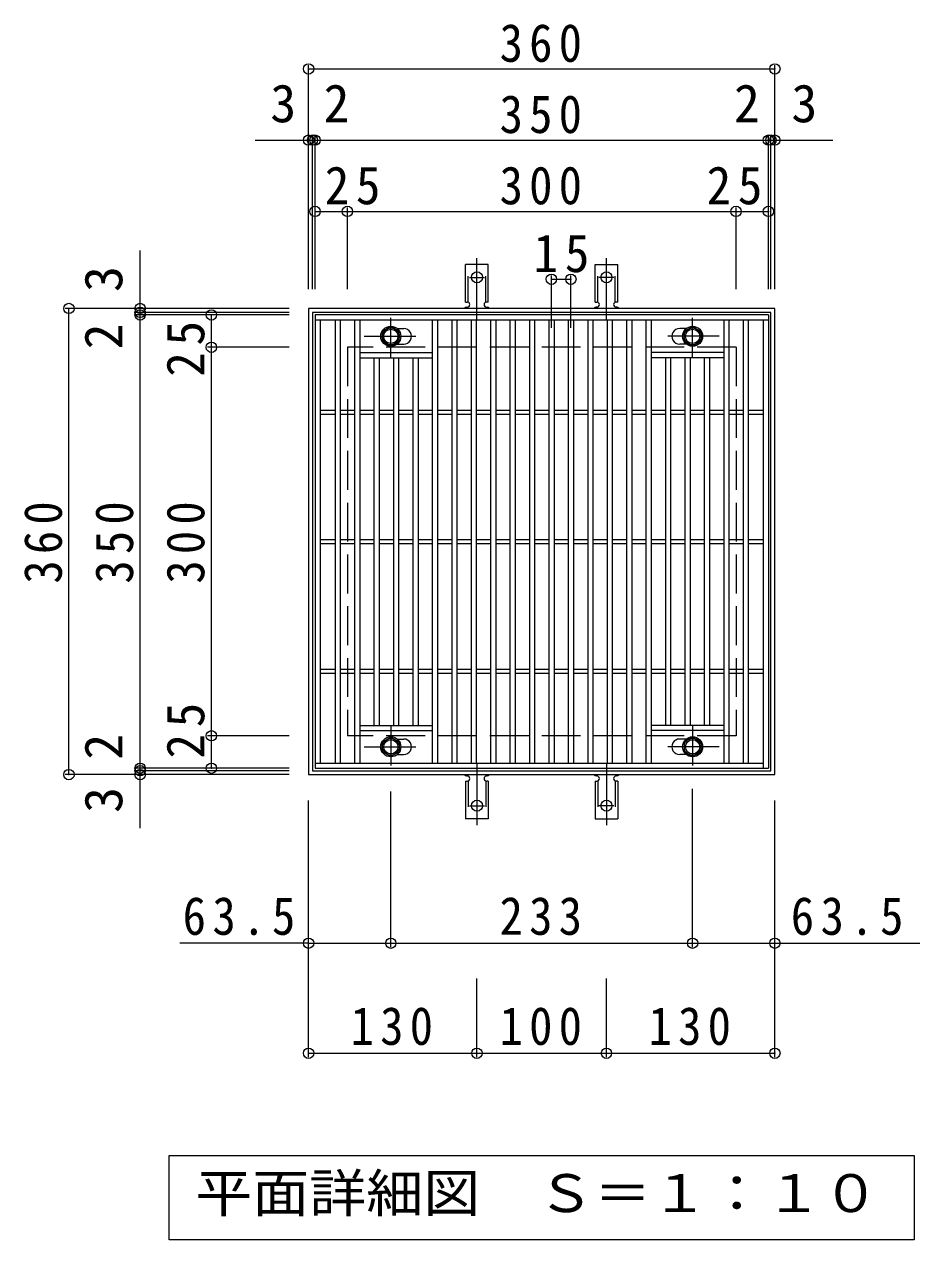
# Model space of a CAD drawing. Units: millimetres at full size, sheet at 1:10; some dimension numbers follow another scale. Extents: x -1436 to 1795, y -1374 to 1311.
# Drawn here: x -396 to 295, y 373 to 1311 of the extents above; entities that cross this region are included whole.
import ezdxf
from ezdxf.enums import TextEntityAlignment as Align

# ---------------------------------------------------------------- set-up
doc = ezdxf.new("R2010")
doc.units = ezdxf.units.MM
doc.header["$LTSCALE"] = 10
doc.header["$PDMODE"] = 32
doc.header["$PDSIZE"] = 8
for name, pattern in [('CHAIN1', [8, 5, -1, 1, -1]), ('CHAIN2', [12, 9, -1, 1, -1]), ('DASHED2', [3, 2, -1]), ('DASHED3', [4, 3, -1])]:
    doc.linetypes.add(name, pattern=pattern)
for name, color, linetype, lineweight in [('C-1', 2, 'DASHED3', 9), ('C-2', 3, 'Continuous', 9), ('C-4', 7, 'Continuous', 9), ('C-5', 7, 'Continuous', 9), ('C-8', 4, 'Continuous', 9), ('C-A', 3, 'Continuous', 9)]:
    doc.layers.add(name, color=color, linetype=linetype, lineweight=lineweight)
doc.styles.add('ＭＳ ゴシック', font='')
doc.styles.get('ＭＳ ゴシック').set_extended_font_data('MS Gothic')

msp = doc.modelspace()

# ---------------------------------------------------------------- linework, layer by layer
at = {"layer": 'C-1'}
for p, q in [((-146.46, 1061.77), (-146.46, 761.77)), ((153.54, 1061.77), (-146.46, 1061.77)), ((153.54, 1061.77), (153.54, 761.77)), ((153.54, 761.77), (-146.46, 761.77))]:
    msp.add_line(p, q, dxfattribs=at)
at = {"layer": 'C-1', "linetype": 'Continuous'}
for points in [[(-176.46, 1091.77), (-176.46, 731.77), (183.54, 731.77), (183.54, 1091.77)], [(-173.46, 1088.77), (-173.46, 734.77), (180.54, 734.77), (180.54, 1088.77)]]:
    msp.add_lwpolyline(points, close=True, dxfattribs=at)
at = {"layer": 'C-2'}
for p, q in [((-171.46, 1086.77), (-171.46, 736.77)), ((178.54, 1086.77), (-171.46, 1086.77)), ((178.54, 1082.77), (-171.46, 1082.77)), ((-167.46, 1082.77), (-167.46, 740.77)), ((-155.97, 1082.77), (-155.97, 740.77)), ((-151.96, 1082.77), (-151.96, 740.77)), ((-140.96, 1082.77), (-140.96, 740.77)), ((-136.96, 1082.77), (-136.96, 740.77)), ((-80.96, 1082.77), (-80.96, 740.77)), ((-76.96, 1082.77), (-76.96, 740.77)), ((-65.96, 1082.77), (-65.96, 740.77)), ((-61.96, 1082.77), (-61.96, 740.77)), ((-50.96, 1082.77), (-50.96, 740.77)), ((-46.96, 1082.77), (-46.96, 740.77)), ((-35.96, 1082.77), (-35.96, 740.77)), ((-31.96, 1082.77), (-31.96, 740.77)), ((-20.96, 1082.77), (-20.96, 740.77)), ((-16.96, 1082.77), (-16.96, 740.77)), ((-5.96, 1082.77), (-5.96, 740.77)), ((-1.96, 1082.77), (-1.96, 740.77)), ((9.04, 1082.77), (9.04, 740.77)), ((13.04, 1082.77), (13.04, 740.77)), ((24.04, 1082.77), (24.04, 740.77)), ((28.04, 1082.77), (28.04, 740.77)), ((39.04, 1082.77), (39.04, 740.77)), ((43.04, 1082.77), (43.04, 740.77)), ((54.04, 1082.77), (54.04, 740.77)), ((58.04, 1082.77), (58.04, 740.77)), ((69.04, 1082.77), (69.04, 740.77)), ((73.04, 1082.77), (73.04, 740.77)), ((84.04, 1082.77), (84.04, 740.77)), ((88.04, 1082.77), (88.04, 740.77)), ((144.04, 1082.77), (144.04, 740.77)), ((148.04, 1082.77), (148.04, 740.77)), ((159.04, 1082.77), (159.04, 740.77)), ((163.04, 1082.77), (163.04, 740.77)), ((174.54, 1082.77), (174.54, 736.77)), ((178.54, 1086.77), (178.54, 736.77)), ((-108.06, 1076.27), (-102.96, 1076.27)), ((115.13, 1076.27), (110.04, 1076.27)), ((-108.06, 1064.27), (-102.96, 1064.27)), ((115.13, 1064.27), (110.04, 1064.27)), ((-136.96, 1057.77), (-80.96, 1057.77)), ((-136.96, 1053.77), (-80.96, 1053.77)), ((-125.96, 1053.77), (-125.96, 769.77)), ((-121.96, 1053.77), (-121.96, 769.77)), ((-110.96, 1053.77), (-110.96, 769.77)), ((-106.96, 1053.77), (-106.96, 769.77)), ((-95.96, 1053.77), (-95.96, 769.77)), ((-91.96, 1053.77), (-91.96, 769.77)), ((144.04, 1057.77), (88.04, 1057.77)), ((144.04, 1053.77), (88.04, 1053.77)), ((99.04, 1053.77), (99.04, 769.77)), ((103.04, 1053.77), (103.04, 769.77)), ((114.04, 1053.77), (114.04, 769.77)), ((118.04, 1053.77), (118.04, 769.77)), ((129.04, 1053.77), (129.04, 769.77)), ((133.04, 1053.77), (133.04, 769.77)), ((-167.46, 1013.27), (-155.97, 1013.27)), ((-167.46, 1010.27), (-155.97, 1010.27)), ((-151.96, 1013.27), (-140.96, 1013.27)), ((-151.96, 1010.27), (-140.96, 1010.27)), ((-136.96, 1013.27), (-125.96, 1013.27)), ((-136.96, 1010.27), (-125.96, 1010.27)), ((-121.96, 1013.27), (-110.96, 1013.27)), ((-121.96, 1010.27), (-110.96, 1010.27)), ((-106.96, 1013.27), (-95.96, 1013.27)), ((-106.96, 1010.27), (-95.96, 1010.27)), ((-91.96, 1013.27), (-80.96, 1013.27)), ((-91.96, 1010.27), (-80.96, 1010.27)), ((-76.96, 1013.27), (-65.96, 1013.27)), ((-76.96, 1010.27), (-65.96, 1010.27)), ((-61.96, 1013.27), (-50.96, 1013.27)), ((-61.96, 1010.27), (-50.96, 1010.27)), ((-46.96, 1013.27), (-35.96, 1013.27)), ((-46.96, 1010.27), (-35.96, 1010.27)), ((-31.96, 1013.27), (-20.96, 1013.27)), ((-31.96, 1010.27), (-20.96, 1010.27)), ((-16.96, 1013.27), (-5.96, 1013.27)), ((-16.96, 1010.27), (-5.96, 1010.27)), ((-1.96, 1013.27), (9.04, 1013.27)), ((-1.96, 1010.27), (9.04, 1010.27)), ((13.04, 1013.27), (24.04, 1013.27)), ((13.04, 1010.27), (24.04, 1010.27)), ((28.04, 1013.27), (39.04, 1013.27)), ((28.04, 1010.27), (39.04, 1010.27)), ((43.04, 1013.27), (54.04, 1013.27)), ((43.04, 1010.27), (54.04, 1010.27)), ((58.04, 1013.27), (69.04, 1013.27)), ((58.04, 1010.27), (69.04, 1010.27)), ((73.04, 1013.27), (84.04, 1013.27)), ((73.04, 1010.27), (84.04, 1010.27)), ((88.04, 1013.27), (99.04, 1013.27)), ((88.04, 1010.27), (99.04, 1010.27)), ((103.04, 1013.27), (114.04, 1013.27)), ((103.04, 1010.27), (114.04, 1010.27)), ((118.04, 1013.27), (129.04, 1013.27)), ((118.04, 1010.27), (129.04, 1010.27)), ((133.04, 1013.27), (144.04, 1013.27)), ((133.04, 1010.27), (144.04, 1010.27)), ((148.04, 1013.27), (159.04, 1013.27)), ((148.04, 1010.27), (159.04, 1010.27)), ((163.04, 1013.27), (174.54, 1013.27)), ((163.04, 1010.27), (174.54, 1010.27)), ((-167.46, 913.27), (-155.97, 913.27)), ((-151.96, 913.27), (-140.96, 913.27)), ((-136.96, 913.27), (-125.96, 913.27)), ((-121.96, 913.27), (-110.96, 913.27)), ((-106.96, 913.27), (-95.96, 913.27)), ((-91.96, 913.27), (-80.96, 913.27)), ((-76.96, 913.27), (-65.96, 913.27)), ((-61.96, 913.27), (-50.96, 913.27)), ((-46.96, 913.27), (-35.96, 913.27)), ((-31.96, 913.27), (-20.96, 913.27)), ((-16.96, 913.27), (-5.96, 913.27)), ((-1.96, 913.27), (9.04, 913.27)), ((13.04, 913.27), (24.04, 913.27)), ((28.04, 913.27), (39.04, 913.27)), ((43.04, 913.27), (54.04, 913.27)), ((58.04, 913.27), (69.04, 913.27)), ((73.04, 913.27), (84.04, 913.27)), ((88.04, 913.27), (99.04, 913.27)), ((103.04, 913.27), (114.04, 913.27)), ((118.04, 913.27), (129.04, 913.27)), ((133.04, 913.27), (144.04, 913.27)), ((148.04, 913.27), (159.04, 913.27)), ((163.04, 913.27), (174.54, 913.27)), ((-167.46, 910.27), (-155.97, 910.27)), ((-151.96, 910.27), (-140.96, 910.27)), ((-136.96, 910.27), (-125.96, 910.27)), ((-121.96, 910.27), (-110.96, 910.27)), ((-106.96, 910.27), (-95.96, 910.27)), ((-91.96, 910.27), (-80.96, 910.27)), ((-76.96, 910.27), (-65.96, 910.27)), ((-61.96, 910.27), (-50.96, 910.27)), ((-46.96, 910.27), (-35.96, 910.27)), ((-31.96, 910.27), (-20.96, 910.27)), ((-16.96, 910.27), (-5.96, 910.27)), ((-1.96, 910.27), (9.04, 910.27)), ((13.04, 910.27), (24.04, 910.27)), ((28.04, 910.27), (39.04, 910.27)), ((43.04, 910.27), (54.04, 910.27)), ((58.04, 910.27), (69.04, 910.27)), ((73.04, 910.27), (84.04, 910.27)), ((88.04, 910.27), (99.04, 910.27)), ((103.04, 910.27), (114.04, 910.27)), ((118.04, 910.27), (129.04, 910.27)), ((133.04, 910.27), (144.04, 910.27)), ((148.04, 910.27), (159.04, 910.27)), ((163.04, 910.27), (174.54, 910.27)), ((-167.46, 813.27), (-155.97, 813.27)), ((-167.46, 810.27), (-155.97, 810.27)), ((-151.96, 813.27), (-140.96, 813.27)), ((-151.96, 810.27), (-140.96, 810.27)), ((-136.96, 813.27), (-125.96, 813.27)), ((-136.96, 810.27), (-125.96, 810.27)), ((-121.96, 813.27), (-110.96, 813.27)), ((-121.96, 810.27), (-110.96, 810.27)), ((-106.96, 813.27), (-95.96, 813.27)), ((-106.96, 810.27), (-95.96, 810.27)), ((-91.96, 813.27), (-80.96, 813.27)), ((-91.96, 810.27), (-80.96, 810.27)), ((-76.96, 813.27), (-65.96, 813.27)), ((-76.96, 810.27), (-65.96, 810.27)), ((-61.96, 813.27), (-50.96, 813.27)), ((-61.96, 810.27), (-50.96, 810.27)), ((-46.96, 813.27), (-35.96, 813.27)), ((-46.96, 810.27), (-35.96, 810.27)), ((-31.96, 813.27), (-20.96, 813.27)), ((-31.96, 810.27), (-20.96, 810.27)), ((-16.96, 813.27), (-5.96, 813.27)), ((-16.96, 810.27), (-5.96, 810.27)), ((-1.96, 813.27), (9.04, 813.27)), ((-1.96, 810.27), (9.04, 810.27)), ((13.04, 813.27), (24.04, 813.27)), ((13.04, 810.27), (24.04, 810.27)), ((28.04, 813.27), (39.04, 813.27)), ((28.04, 810.27), (39.04, 810.27)), ((43.04, 813.27), (54.04, 813.27)), ((43.04, 810.27), (54.04, 810.27)), ((58.04, 813.27), (69.04, 813.27)), ((58.04, 810.27), (69.04, 810.27)), ((73.04, 813.27), (84.04, 813.27)), ((73.04, 810.27), (84.04, 810.27)), ((88.04, 813.27), (99.04, 813.27)), ((88.04, 810.27), (99.04, 810.27)), ((103.04, 813.27), (114.04, 813.27)), ((103.04, 810.27), (114.04, 810.27)), ((118.04, 813.27), (129.04, 813.27)), ((118.04, 810.27), (129.04, 810.27)), ((133.04, 813.27), (144.04, 813.27)), ((133.04, 810.27), (144.04, 810.27)), ((148.04, 813.27), (159.04, 813.27)), ((148.04, 810.27), (159.04, 810.27)), ((163.04, 813.27), (174.54, 813.27)), ((163.04, 810.27), (174.54, 810.27)), ((-136.96, 769.77), (-80.96, 769.77)), ((144.04, 769.77), (88.04, 769.77)), ((-136.96, 765.77), (-80.96, 765.77)), ((144.04, 765.77), (88.04, 765.77)), ((-108.06, 759.27), (-102.96, 759.27)), ((115.13, 759.27), (110.04, 759.27)), ((-108.06, 747.27), (-102.96, 747.27)), ((115.13, 747.27), (110.04, 747.27)), ((-171.46, 740.77), (174.54, 740.77)), ((-171.46, 736.77), (178.54, 736.77))]:
    msp.add_line(p, q, dxfattribs=at)
at = {"layer": 'C-2', "color": 7}
for p, q in [((-112.96, 598.6), (-112.96, 718.88)), ((120.04, 598.6), (120.04, 720.77)), ((-176.46, 513.62), (-176.46, 711.77)), ((183.54, 513.62), (183.54, 711.77)), ((-176.46, 601.6), (-275.86, 601.6)), ((-176.46, 601.6), (-112.96, 601.6)), ((-112.96, 601.6), (120.04, 601.6)), ((120.04, 601.6), (183.54, 601.6)), ((183.54, 601.6), (295.34, 601.6)), ((-46.46, 513.62), (-46.46, 574.45)), ((53.54, 513.62), (53.54, 574.45)), ((-176.46, 516.62), (-46.46, 516.62)), ((-46.46, 516.62), (53.54, 516.62)), ((53.54, 516.62), (183.54, 516.62))]:
    msp.add_line(p, q, dxfattribs=at)
at = {"layer": 'C-2'}
for centre, start, end in [((-114.96, 1070.27), 146.68709, 213.31291), ((-102.96, 1070.27), 269.99995, 90), ((110.04, 1070.27), 90, 270.00005), ((122.04, 1070.27), 326.71734, 33.28266), ((-114.96, 753.27), 146.68709, 213.31291), ((-102.96, 753.27), 270, 90.00005), ((110.04, 753.27), 89.99995, 270), ((122.04, 753.27), 326.71734, 33.28266)]:
    msp.add_arc(centre, 6, start, end, dxfattribs=at)
at = {"layer": 'C-2', "color": 7}
for p in [(-176.46, 601.6), (-112.96, 601.6), (120.04, 601.6), (183.54, 601.6), (-176.46, 516.62), (-46.46, 516.62), (53.54, 516.62), (183.54, 516.62)]:
    msp.add_point(p, dxfattribs=at)
at = {"layer": 'C-4'}
for p, q in [((-176.46, 1106.77), (-176.46, 1279.77)), ((-176.46, 1276.77), (183.54, 1276.77)), ((183.54, 1106.77), (183.54, 1279.77)), ((-217.78, 1221.77), (228.29, 1221.77)), ((-173.46, 1106.77), (-173.46, 1224.77)), ((-171.46, 1106.77), (-171.46, 1224.77)), ((178.54, 1106.77), (178.54, 1224.77)), ((180.54, 1106.77), (180.54, 1224.77)), ((-171.46, 1166.77), (178.53, 1166.77)), ((-146.46, 1106.77), (-146.46, 1169.77)), ((153.54, 1106.77), (153.54, 1169.77)), ((-306.46, 690.45), (-306.46, 1136.52)), ((11.04, 1076.77), (11.04, 1117.35)), ((26.04, 1076.77), (26.04, 1117.35)), ((11.04, 1114.35), (26.04, 1114.35)), ((-191.46, 1091.77), (-364.46, 1091.77)), ((-361.46, 731.77), (-361.46, 1091.77)), ((-191.46, 1088.77), (-309.46, 1088.77)), ((-191.46, 1086.77), (-309.46, 1086.77)), ((-251.46, 736.77), (-251.46, 1086.77)), ((-191.46, 1061.77), (-254.46, 1061.77)), ((-191.46, 761.77), (-254.46, 761.77)), ((-191.46, 736.77), (-309.46, 736.77)), ((-191.46, 734.77), (-309.46, 734.77)), ((-191.46, 731.77), (-364.46, 731.77))]:
    msp.add_line(p, q, dxfattribs=at)
for p in [(-176.46, 1276.77), (183.54, 1276.77), (-176.46, 1221.77), (-173.46, 1221.77), (-171.46, 1221.77), (178.54, 1221.77), (180.54, 1221.77), (183.54, 1221.77), (-171.46, 1166.77), (-146.46, 1166.77), (153.54, 1166.77), (178.53, 1166.77), (11.04, 1114.35), (26.04, 1114.35), (-361.46, 1091.77), (-306.46, 1091.77), (-306.46, 1088.77), (-306.46, 1086.77), (-251.46, 1086.77), (-251.46, 1061.77), (-251.46, 761.77), (-361.46, 731.77), (-306.46, 736.77), (-306.46, 734.77), (-306.46, 731.77), (-251.46, 736.77)]:
    msp.add_point(p, dxfattribs=at)
at = {"layer": 'C-5'}
msp.add_lwpolyline([(-283.96, 372.65), (-283.96, 437.65), (291.04, 437.65), (291.04, 372.65)], close=True, dxfattribs=at)
at = {"layer": 'C-8', "linetype": 'CHAIN1'}
for p, q in [((-112.96, 1054.29), (-112.96, 1084.65)), ((120.04, 1054.29), (120.04, 1084.65)), ((-133.43, 1070.27), (-93.74, 1070.27)), ((140.51, 1070.27), (100.81, 1070.27)), ((-112.96, 769.24), (-112.96, 738.88)), ((120.04, 769.24), (120.04, 738.88)), ((-133.43, 753.27), (-93.74, 753.27)), ((140.51, 753.27), (100.81, 753.27))]:
    msp.add_line(p, q, dxfattribs=at)
at = {"layer": 'C-8'}
for points in [[(-106.47, 1066.51), (-106.47, 1074.02), (-112.96, 1077.77), (-119.47, 1074.02), (-119.47, 1066.51), (-112.96, 1062.76)], [(113.54, 1066.51), (113.54, 1074.02), (120.04, 1077.77), (126.54, 1074.02), (126.54, 1066.51), (120.04, 1062.76)], [(-106.47, 757.02), (-106.47, 749.51), (-112.96, 745.76), (-119.47, 749.51), (-119.47, 757.02), (-112.96, 760.77)], [(113.54, 757.02), (113.54, 749.51), (120.04, 745.76), (126.54, 749.51), (126.54, 757.02), (120.04, 760.77)]]:
    msp.add_lwpolyline(points, close=True, dxfattribs=at)
for centre, radius in [((-112.96, 1070.27), 7.75), ((-112.96, 1070.27), 6.5), ((-112.96, 1070.27), 5.5), ((120.04, 1070.27), 7.75), ((120.04, 1070.27), 6.5), ((120.04, 1070.27), 5.5), ((-112.96, 753.27), 7.75), ((120.04, 753.27), 7.75), ((-112.96, 753.27), 6.5), ((-112.96, 753.27), 5.5), ((120.04, 753.27), 6.5), ((120.04, 753.27), 5.5)]:
    msp.add_circle(centre, radius, dxfattribs=at)
at = {"layer": 'C-A', "color": 7, "linetype": 'CHAIN2'}
for p, q in [((-46.46, 1083.3), (-46.46, 1130.7)), ((53.54, 1083.3), (53.54, 1130.7)), ((-52.24, 1115.77), (-40.69, 1115.77)), ((59.31, 1115.77), (47.76, 1115.77)), ((-46.46, 740.23), (-46.46, 692.83)), ((53.54, 740.23), (53.54, 692.83)), ((-52.24, 707.77), (-40.69, 707.77)), ((59.31, 707.77), (47.76, 707.77))]:
    msp.add_line(p, q, dxfattribs=at)
at = {"layer": 'C-A'}
for p, q in [((-55.21, 1096.77), (-55.21, 1125.77)), ((-37.71, 1125.77), (-55.21, 1125.77)), ((-37.71, 1096.77), (-37.71, 1125.77)), ((44.79, 1096.77), (44.79, 1125.77)), ((44.79, 1125.77), (62.29, 1125.77)), ((62.29, 1096.77), (62.29, 1125.77)), ((-55.21, 1096.77), (-53.96, 1096.77)), ((-54.46, 1092.77), (-53.96, 1092.77)), ((-38.97, 1092.77), (-38.46, 1092.77)), ((-37.71, 1096.77), (-38.96, 1096.77)), ((44.79, 1096.77), (46.04, 1096.77)), ((46.04, 1092.77), (45.53, 1092.77)), ((62.29, 1096.77), (61.04, 1096.77)), ((61.54, 1092.77), (61.04, 1092.77)), ((-55.21, 726.77), (-53.96, 726.77)), ((-55.21, 726.77), (-55.21, 697.77)), ((-54.46, 730.77), (-53.96, 730.77)), ((-38.97, 730.77), (-38.46, 730.77)), ((-37.71, 726.77), (-38.96, 726.77)), ((-37.71, 726.77), (-37.71, 697.77)), ((44.79, 726.77), (46.04, 726.77)), ((44.79, 726.77), (44.79, 697.77)), ((46.04, 730.77), (45.53, 730.77)), ((61.54, 730.77), (61.04, 730.77)), ((62.29, 726.77), (61.04, 726.77)), ((62.29, 726.77), (62.29, 697.77)), ((-37.71, 697.77), (-55.21, 697.77)), ((44.79, 697.77), (62.29, 697.77))]:
    msp.add_line(p, q, dxfattribs=at)
at = {"layer": 'C-A', "linetype": 'DASHED2'}
for p, q in [((-53.21, 1096.62), (-53.21, 1125.77)), ((-39.71, 1096.62), (-39.71, 1125.77)), ((46.79, 1096.62), (46.79, 1125.77)), ((60.29, 1096.62), (60.29, 1125.77)), ((-53.21, 726.91), (-53.21, 697.77)), ((-39.71, 726.91), (-39.71, 697.77)), ((46.79, 726.91), (46.79, 697.77)), ((60.29, 726.91), (60.29, 697.77))]:
    msp.add_line(p, q, dxfattribs=at)
at = {"layer": 'C-A'}
for centre in [(-46.46, 1115.77), (53.54, 1115.77), (-46.46, 707.77), (53.54, 707.77)]:
    msp.add_circle(centre, 4.25, dxfattribs=at)
for centre, start, end in [((-54.46, 1090.77), 90.27596, 150.00047), ((-53.96, 1094.77), 270, 90), ((-38.96, 1094.77), 90, 269.8667), ((-38.46, 1090.77), 29.99927, 89.75836), ((45.54, 1090.77), 90.24164, 150.00073), ((46.04, 1094.77), 270.1333, 90), ((61.04, 1094.77), 90, 270), ((61.54, 1090.77), 29.99953, 89.72404), ((-54.46, 732.77), 209.99953, 269.72404), ((-53.96, 728.77), 270, 90), ((-38.96, 728.77), 90.1333, 270), ((-38.46, 732.77), 270.24164, 330.00073), ((45.54, 732.77), 209.99927, 269.75836), ((46.04, 728.77), 270, 89.8667), ((61.04, 728.77), 90, 270), ((61.54, 732.77), 270.27596, 330.00047)]:
    msp.add_arc(centre, 2, start, end, dxfattribs=at)

# ---------------------------------------------------------------- texts
at = {"layer": 'C-2', "color": 2, "char_height": 29.33, "attachment_point": 7, "style": 'ＭＳ ゴシック'}
for s, insert in [('\\T1.28;\\W0.9;63.5', (-273.64, 607.6)), ('\\T1.27;\\W0.9;233', (-28.96, 607.6)), ('\\T1.28;\\W0.9;63.5', (195.86, 607.6)), ('\\T1.27;\\W0.9;130', (-143.96, 522.62)), ('\\T1.27;\\W0.9;100', (-28.96, 522.62)), ('\\T1.27;\\W0.9;130', (86.04, 522.62))]:
    msp.add_mtext(s, dxfattribs=dict(at, insert=insert))
at = {"layer": 'C-4', "color": 2, "style": 'ＭＳ ゴシック'}
for s, p in [('3', (-205.98, 1226.77)), ('2', (-164.89, 1226.77))]:
    msp.add_text(s, height=29.33, dxfattribs=at).set_placement(p, align=Align.BOTTOM_LEFT)
for s, rotation, p in [('2', 0.001, (151.97, 1226.77)), ('3', 0.001, (196.3, 1226.77)), ('3', 90.001, (-311.46, 1104.54)), ('2', 90.001, (-311.46, 1060.2)), ('2', 90, (-311.46, 743.34)), ('3', 90, (-311.46, 702.25))]:
    msp.add_text(s, height=29.33, rotation=rotation, dxfattribs=at).set_placement(p, align=Align.BOTTOM_LEFT)
at = {"layer": 'C-4', "color": 2, "char_height": 29.33, "attachment_point": 7, "style": 'ＭＳ ゴシック'}
for s, insert in [('\\T1.27;\\W0.9;360', (-28.96, 1281.77)), ('\\T1.27;\\W0.9;350', (-28.96, 1226.77)), ('\\T1.27;\\W0.95;25', (-164, 1171.77)), ('\\T1.27;\\W0.9;300', (-28.96, 1171.77)), ('\\T1.27;\\W0.95;25', (130.86, 1171.77)), ('\\T1.27;\\W0.95;15', (-2.71, 1119.35))]:
    msp.add_mtext(s, dxfattribs=dict(at, insert=insert))
at = {"layer": 'C-4', "color": 2, "char_height": 29.33, "attachment_point": 7, "rotation": 90, "style": 'ＭＳ ゴシック'}
for s, insert in [('\\T1.27;\\W0.95;25', (-256.46, 1039.09)), ('\\T1.27;\\W0.9;360', (-366.46, 879.27)), ('\\T1.27;\\W0.9;350', (-311.46, 879.27)), ('\\T1.27;\\W0.9;300', (-256.46, 879.27)), ('\\T1.27;\\W0.95;25', (-256.46, 744.23))]:
    msp.add_mtext(s, dxfattribs=dict(at, insert=insert))
at = {"layer": 'C-5', "color": 2, "style": 'ＭＳ ゴシック', "width": 1.1}
msp.add_text('平面詳細図\u3000Ｓ＝１：１０', height=29.33, dxfattribs=at).set_placement((-263.96, 385.15), align=Align.BOTTOM_LEFT)

doc.saveas('drawing.dxf')
